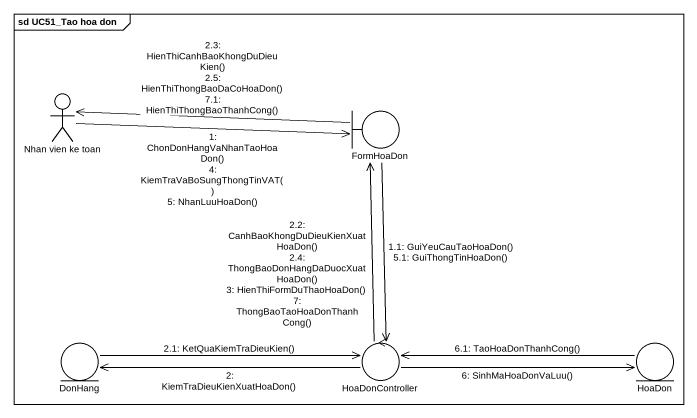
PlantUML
@startuml
mainframe sd UC51_Tao hoa don
actor "Nhan vien ke toan" as Nhan_vien_ke_toan
boundary FormHoaDon
entity DonHang
control HoaDonController
entity HoaDon
Nhan_vien_ke_toan -right-> FormHoaDon : 1: ChonDonHangVaNhanTaoHoaDon()\n4: KiemTraVaBoSungThongTinVAT()\n5: NhanLuuHoaDon()
FormHoaDon --> HoaDonController : 1.1: GuiYeuCauTaoHoaDon()\n5.1: GuiThongTinHoaDon()
HoaDonController -left-> DonHang : 2: KiemTraDieuKienXuatHoaDon()
DonHang -right-> HoaDonController : 2.1: KetQuaKiemTraDieuKien()
HoaDonController -up-> FormHoaDon : 2.2: CanhBaoKhongDuDieuKienXuatHoaDon()\n2.4: ThongBaoDonHangDaDuocXuatHoaDon()\n3: HienThiFormDuThaoHoaDon()\n7: ThongBaoTaoHoaDonThanhCong()
FormHoaDon -left-> Nhan_vien_ke_toan : 2.3: HienThiCanhBaoKhongDuDieuKien()\n2.5: HienThiThongBaoDaCoHoaDon()\n7.1: HienThiThongBaoThanhCong()
HoaDonController -right-> HoaDon : 6: SinhMaHoaDonVaLuu()
HoaDon -left-> HoaDonController : 6.1: TaoHoaDonThanhCong()
@enduml
